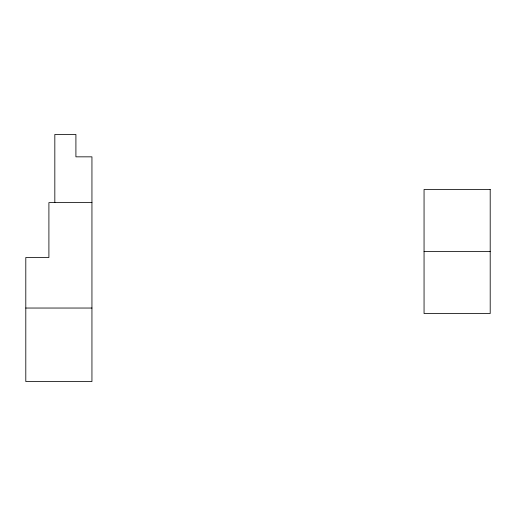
<?xml version="1.0" encoding="UTF-8"?>
<svg xmlns="http://www.w3.org/2000/svg" width="516" height="516" viewBox="0 0 516 516"><rect width="100%" height="100%" fill="white"/><g stroke="black" fill="none" stroke-linecap="round" stroke-linejoin="round"><path stroke-width="0.77" d="M91.945 202.614L48.904 202.614L48.904 257.497L25.8 257.497L25.8 381.55L91.945 381.55L91.945 156.838L75.91 156.838L75.91 134.45L54.825 134.45L54.825 202.614M424.055 251.505L490.2 251.505M25.8 308.039L91.945 308.039M490.2 189.475L424.055 189.475L424.055 313.535L490.2 313.535L490.2 189.475"/></g></svg>
